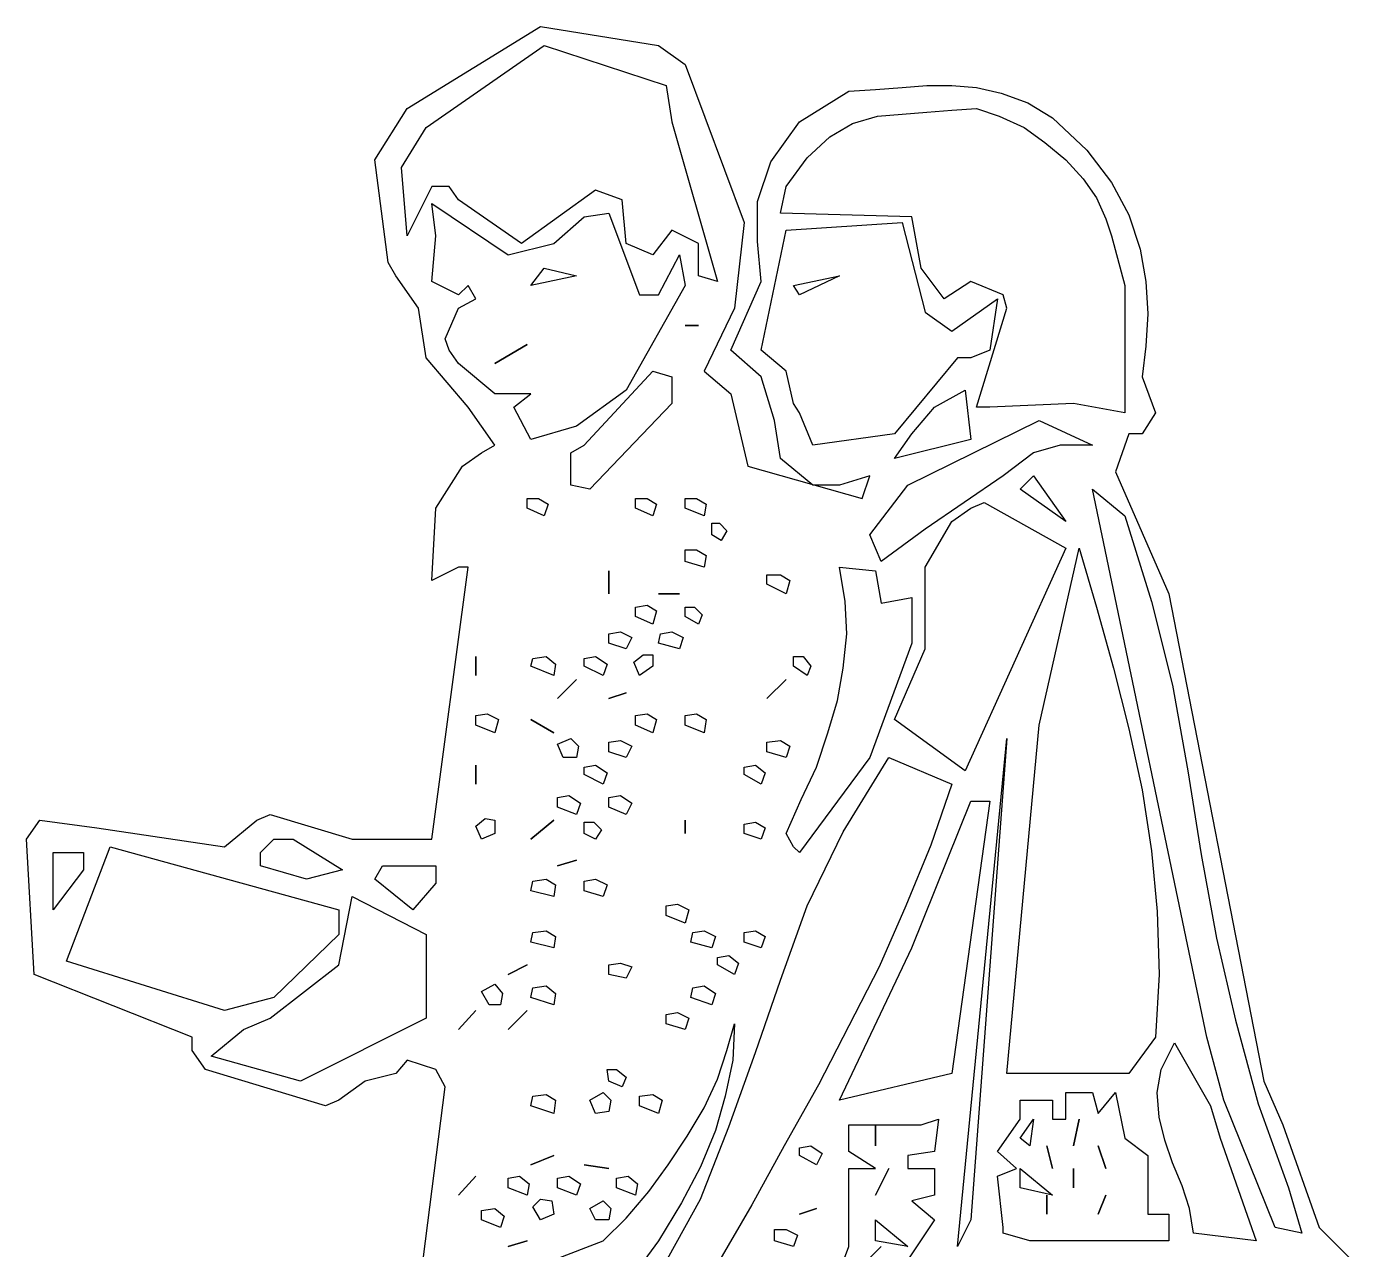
# Model space of a CAD drawing. Extents: x 264.8 to 266.31, y 18.6 to 20.29.
# Drawn here: x 265.261 to 266.097, y 19.515 to 20.286 of the extents above; entities that cross this region are included whole.
import ezdxf

# ---------------------------------------------------------------- set-up
doc = ezdxf.new("R2010")
doc.units = 0
doc.header["$LTSCALE"] = 25
doc.header["$MEASUREMENT"] = 0
doc.layers.get('0').update_dxf_attribs({"linetype": 'CONTINUOUS'})

msp = doc.modelspace()

# ---------------------------------------------------------------- linework, layer by layer
at = {"color": 0, "linetype": 'BYBLOCK'}
for points in [[(265.49781, 19.40162), (265.52539, 19.61757), (265.51939, 19.62838), (265.5014, 19.63438), (265.49422, 19.62598), (265.47501, 19.62116), (265.45824, 19.60916), (265.44984, 19.60558), (265.37423, 19.62838), (265.36583, 19.64038), (265.36583, 19.64878), (265.26624, 19.68836), (265.26147, 19.77359), (265.26982, 19.78559), (265.30586, 19.78077), (265.38623, 19.76878), (265.40663, 19.78559), (265.41503, 19.78918), (265.46665, 19.77359), (265.48105, 19.77359), (265.51699, 19.77359), (265.53979, 19.94515), (265.5338, 19.94515), (265.51699, 19.93674), (265.51939, 19.98236), (265.53616, 20.00876), (265.54815, 20.01716), (265.55656, 20.02193), (265.53979, 20.04597), (265.5134, 20.07714), (265.50858, 20.10835), (265.49422, 20.12875), (265.48941, 20.13716), (265.48105, 20.20194), (265.5014, 20.23434), (265.58536, 20.28595), (265.65979, 20.27391), (265.67655, 20.26192), (265.71376, 20.16233), (265.70776, 20.10835), (265.68854, 20.06873), (265.70536, 20.05433), (265.71617, 20.00876), (265.78814, 19.98836), (265.79295, 20.00276), (265.77378, 19.99676), (265.75697, 19.99676), (265.73657, 20.01358), (265.73298, 20.03756), (265.72457, 20.06514), (265.70536, 20.08195), (265.72457, 20.12516), (265.72217, 20.15033), (265.72217, 20.17555), (265.73057, 20.20072), (265.74856, 20.22593), (265.77978, 20.24515), (265.79654, 20.24633), (265.81335, 20.24751), (265.82894, 20.24874), (265.84457, 20.24874), (265.86015, 20.24751), (265.87573, 20.24393), (265.89254, 20.23793), (265.90813, 20.22834), (265.92976, 20.20794), (265.94534, 20.18754), (265.95615, 20.16714), (265.96333, 20.14556), (265.96697, 20.12516), (265.96815, 20.10476), (265.96697, 20.08436), (265.96456, 20.06514), (265.97296, 20.04233), (265.96456, 20.02916), (265.95615, 20.02916), (265.94775, 20.00517), (265.98137, 19.92834), (266.04134, 19.62116), (266.05334, 19.59358), (266.07614, 19.52879), (266.09654, 19.50839)], [(265.68496, 20.12875), (265.68496, 20.14915), (265.66814, 20.15756), (265.65615, 20.14193), (265.63939, 20.14915), (265.63698, 20.17673), (265.62017, 20.18273), (265.57337, 20.14915), (265.5338, 20.17673), (265.5278, 20.18513), (265.51699, 20.18513), (265.5014, 20.15392), (265.49781, 20.19713), (265.5134, 20.22234), (265.58777, 20.27391), (265.66456, 20.24874), (265.66814, 20.22593), (265.69695, 20.12516), (265.68496, 20.12875)], [(265.86856, 20.04597), (265.86015, 20.04597), (265.87937, 20.10835), (265.87696, 20.11676), (265.85656, 20.12516), (265.83975, 20.11435), (265.82535, 20.13357), (265.81935, 20.16596), (265.73657, 20.16832), (265.74016, 20.18513), (265.75338, 20.20313), (265.76778, 20.21635), (265.78214, 20.22475), (265.79777, 20.22952), (265.81335, 20.23075), (265.82894, 20.23193), (265.84457, 20.23316), (265.86015, 20.23434), (265.87455, 20.22952), (265.89014, 20.22234), (265.90336, 20.21276), (265.91653, 20.20194), (265.92735, 20.18995), (265.93575, 20.17796), (265.94175, 20.16473), (265.94534, 20.15392), (265.95374, 20.12275), (265.95374, 20.04233), (265.92135, 20.04833), (265.86856, 20.04597)], [(265.57937, 20.02557), (265.56855, 20.04597), (265.57937, 20.05433), (265.55656, 20.05433), (265.5338, 20.07355), (265.5278, 20.08195), (265.52539, 20.08913), (265.5338, 20.10835), (265.54456, 20.11435), (265.53979, 20.12275), (265.5338, 20.11676), (265.51699, 20.12516), (265.51939, 20.15392), (265.51699, 20.17432), (265.56496, 20.14193), (265.59377, 20.14915), (265.61299, 20.16596), (265.62857, 20.16832), (265.64779, 20.11676), (265.65979, 20.11676), (265.67296, 20.14193), (265.67655, 20.12275), (265.63939, 20.05674), (265.60817, 20.03393), (265.57937, 20.02557)], [(265.75697, 20.02193), (265.74856, 20.04233), (265.74497, 20.04833), (265.74016, 20.06873), (265.72457, 20.08195), (265.74016, 20.15756), (265.81335, 20.16233), (265.82776, 20.10594), (265.84457, 20.09395), (265.87337, 20.11435), (265.86856, 20.08195), (265.85656, 20.07714), (265.84816, 20.07714), (265.80854, 20.02916), (265.75697, 20.02193)], [(265.57937, 20.12275), (265.58777, 20.13357), (265.60817, 20.12875), (265.57937, 20.12275)], [(265.74856, 20.11676), (265.74497, 20.12275), (265.77378, 20.12875), (265.74856, 20.11676)], [(265.67655, 20.09754), (265.68496, 20.09754), (265.67655, 20.09754)], [(265.55656, 20.07355), (265.57696, 20.08554), (265.55656, 20.07355)], [(265.60458, 19.99676), (265.60458, 20.01716), (265.61299, 20.02193), (265.65615, 20.06873), (265.66814, 20.06514), (265.66814, 20.04833), (265.61658, 19.99436), (265.60458, 19.99676)], [(265.80854, 20.01358), (265.81935, 20.02916), (265.83375, 20.04597), (265.85297, 20.05674), (265.85656, 20.02557), (265.80854, 20.01358)], [(265.80018, 19.94874), (265.79654, 19.95714), (265.79295, 19.96555), (265.81694, 19.99676), (265.89977, 20.03756), (265.93334, 20.02193), (265.91294, 20.02193), (265.89613, 20.01716), (265.87696, 20.00276), (265.82776, 19.96914), (265.80018, 19.94874)], [(265.91653, 19.97396), (265.88777, 19.99436), (265.89613, 20.00276), (265.91653, 19.97396)], [(266.04852, 19.52879), (266.01612, 19.60916), (266.00536, 19.64878), (265.93334, 19.99436), (265.95374, 19.97754), (265.97056, 19.92357), (265.98373, 19.87078), (265.99336, 19.81675), (266.00172, 19.76396), (266.01136, 19.71116), (266.02335, 19.6596), (266.03775, 19.6068), (266.05692, 19.55396), (266.06533, 19.5252), (266.04852, 19.52879)], [(265.57696, 19.98236), (265.57696, 19.98836), (265.58418, 19.98836), (265.59018, 19.98477), (265.58777, 19.97754), (265.57696, 19.98236)], [(265.64538, 19.98236), (265.64538, 19.98836), (265.65256, 19.98836), (265.65856, 19.98477), (265.65615, 19.97754), (265.64538, 19.98236)], [(265.67655, 19.98236), (265.67655, 19.98836), (265.68377, 19.98836), (265.68977, 19.98477), (265.68854, 19.97754), (265.67655, 19.98236)], [(265.85297, 19.81675), (265.80854, 19.84915), (265.82776, 19.89358), (265.82776, 19.94515), (265.84457, 19.97396), (265.85656, 19.98236), (265.86497, 19.98595), (265.91653, 19.95714), (265.85297, 19.81675)], [(265.69336, 19.96555), (265.69336, 19.97278), (265.69818, 19.97278), (265.70295, 19.96796), (265.69936, 19.96196), (265.69336, 19.96555)], [(265.67655, 19.94874), (265.67655, 19.95596), (265.68377, 19.95596), (265.68977, 19.95238), (265.68854, 19.94515), (265.67655, 19.94874)], [(265.87937, 19.62598), (265.89977, 19.84556), (265.92494, 19.95714), (265.93575, 19.91998), (265.94657, 19.88154), (265.95615, 19.84315), (265.96456, 19.80476), (265.97056, 19.76637), (265.97414, 19.72798), (265.97532, 19.68836), (265.97296, 19.64878), (265.95615, 19.62598), (265.87937, 19.62598)], [(265.62857, 19.92834), (265.62857, 19.94274), (265.62857, 19.92834)], [(265.74856, 19.76519), (265.74497, 19.76878), (265.74016, 19.77718), (265.74974, 19.79876), (265.75938, 19.81916), (265.76656, 19.84074), (265.77255, 19.86114), (265.77614, 19.88154), (265.77855, 19.90317), (265.77737, 19.92357), (265.77378, 19.94515), (265.79654, 19.94274), (265.80018, 19.92234), (265.81935, 19.92598), (265.81935, 19.89717), (265.79295, 19.82516), (265.74856, 19.76519)], [(265.72816, 19.93434), (265.72816, 19.94038), (265.73657, 19.94038), (265.74257, 19.93674), (265.74016, 19.92834), (265.72816, 19.93434)], [(265.65979, 19.92834), (265.67296, 19.92834), (265.65979, 19.92834)], [(265.64538, 19.91394), (265.64538, 19.91998), (265.65256, 19.92116), (265.65856, 19.91757), (265.65615, 19.90917), (265.64538, 19.91394)], [(265.67655, 19.91394), (265.67655, 19.91998), (265.68255, 19.91998), (265.68736, 19.91516), (265.68496, 19.90917), (265.67655, 19.91394)], [(265.62857, 19.89717), (265.62857, 19.90317), (265.63575, 19.90435), (265.64297, 19.90076), (265.63939, 19.89358), (265.62857, 19.89717)], [(265.65979, 19.89717), (265.66097, 19.90317), (265.66814, 19.90435), (265.67537, 19.90076), (265.67296, 19.89358), (265.65979, 19.89717)], [(265.54456, 19.87677), (265.54456, 19.88877), (265.54456, 19.87677)], [(265.57937, 19.88277), (265.58059, 19.88754), (265.58895, 19.88877), (265.59495, 19.88395), (265.59377, 19.87677), (265.57937, 19.88277)], [(265.61299, 19.88277), (265.61299, 19.88754), (265.62017, 19.88877), (265.62739, 19.88395), (265.62498, 19.87677), (265.61299, 19.88277)], [(265.64779, 19.87677), (265.64416, 19.88518), (265.65015, 19.88995), (265.65615, 19.88995), (265.65615, 19.88277), (265.64779, 19.87677)], [(265.74497, 19.88277), (265.74497, 19.88877), (265.75097, 19.88877), (265.75574, 19.88277), (265.75338, 19.87677), (265.74497, 19.88277)], [(265.59618, 19.86237), (265.60817, 19.87436), (265.59618, 19.86237)], [(265.72816, 19.86237), (265.74016, 19.87436), (265.72816, 19.86237)], [(265.62857, 19.86237), (265.63939, 19.86596), (265.62857, 19.86237)], [(265.54456, 19.84556), (265.54456, 19.85156), (265.55179, 19.85278), (265.55897, 19.84915), (265.55656, 19.84074), (265.54456, 19.84556)], [(265.64538, 19.84556), (265.64538, 19.85156), (265.65256, 19.85278), (265.65856, 19.84915), (265.65615, 19.84074), (265.64538, 19.84556)], [(265.67655, 19.84556), (265.67655, 19.85156), (265.68377, 19.85278), (265.68977, 19.84915), (265.68854, 19.84074), (265.67655, 19.84556)], [(265.57937, 19.84915), (265.59377, 19.84074), (265.57937, 19.84915)], [(265.59618, 19.83356), (265.60458, 19.83715), (265.60935, 19.83238), (265.60817, 19.82516), (265.59977, 19.82516), (265.59618, 19.83356)], [(265.62857, 19.82875), (265.62857, 19.83474), (265.63575, 19.83597), (265.64297, 19.83238), (265.63939, 19.82516), (265.62857, 19.82875)], [(265.72816, 19.82875), (265.72816, 19.83474), (265.73657, 19.83597), (265.74257, 19.83238), (265.74016, 19.82516), (265.72816, 19.82875)], [(265.84816, 19.5168), (265.87937, 19.83715), (265.85656, 19.53361), (265.84816, 19.5168)], [(265.65979, 19.38963), (265.63339, 19.44724), (265.62857, 19.45564), (265.66097, 19.50117), (265.68618, 19.54678), (265.70417, 19.5924), (265.72099, 19.6392), (265.73657, 19.68477), (265.75338, 19.73156), (265.77614, 19.77836), (265.80495, 19.82516), (265.84457, 19.80835), (265.83134, 19.76996), (265.81576, 19.73156), (265.79895, 19.69317), (265.77978, 19.65596), (265.76056, 19.6188), (265.73898, 19.58041), (265.71858, 19.54319), (265.69695, 19.50598), (265.69695, 19.49399), (265.67296, 19.38722), (265.65979, 19.38963)], [(265.54456, 19.80835), (265.54456, 19.82039), (265.54456, 19.80835)], [(265.61299, 19.81434), (265.61299, 19.81916), (265.62017, 19.82039), (265.62739, 19.81557), (265.62498, 19.80835), (265.61299, 19.81434)], [(265.71376, 19.81434), (265.71376, 19.81916), (265.72099, 19.82039), (265.72698, 19.81557), (265.72457, 19.80835), (265.71376, 19.81434)], [(265.59618, 19.79394), (265.59618, 19.79999), (265.60336, 19.80117), (265.61058, 19.79635), (265.60817, 19.78918), (265.59618, 19.79394)], [(265.62857, 19.79394), (265.62857, 19.79999), (265.63575, 19.80117), (265.64297, 19.79635), (265.63939, 19.78918), (265.62857, 19.79394)], [(265.77378, 19.60916), (265.81935, 19.70517), (265.85656, 19.79758), (265.86856, 19.79758), (265.84457, 19.62598), (265.77378, 19.60916)], [(265.54815, 19.77359), (265.54456, 19.78195), (265.55056, 19.78677), (265.55656, 19.78559), (265.55656, 19.77718), (265.54815, 19.77359)], [(265.57937, 19.77359), (265.59377, 19.78559), (265.57937, 19.77359)], [(265.61299, 19.77718), (265.61299, 19.78436), (265.61899, 19.78436), (265.62376, 19.77959), (265.62017, 19.77359), (265.61299, 19.77718)], [(265.67655, 19.77718), (265.67655, 19.78559), (265.67655, 19.77718)], [(265.71376, 19.77718), (265.71376, 19.78318), (265.72099, 19.78436), (265.72698, 19.78077), (265.72457, 19.77359), (265.71376, 19.77718)], [(265.38623, 19.66559), (265.28664, 19.69676), (265.31426, 19.76878), (265.45824, 19.72916), (265.45824, 19.71357), (265.41744, 19.67395), (265.38623, 19.66559)], [(265.43784, 19.74838), (265.40904, 19.75678), (265.40904, 19.76519), (265.41744, 19.77359), (265.42944, 19.77359), (265.46065, 19.75437), (265.43784, 19.74838)], [(265.27823, 19.72916), (265.27823, 19.76519), (265.29745, 19.76519), (265.29745, 19.75437), (265.27823, 19.72916)], [(265.59618, 19.75678), (265.60817, 19.76037), (265.59618, 19.75678)], [(265.50499, 19.72916), (265.48105, 19.74838), (265.48582, 19.75678), (265.51939, 19.75678), (265.51939, 19.74597), (265.50499, 19.72916)], [(265.57937, 19.74115), (265.58059, 19.74715), (265.58895, 19.74838), (265.59495, 19.74479), (265.59377, 19.73756), (265.57937, 19.74115)], [(265.61299, 19.74115), (265.61299, 19.74715), (265.62017, 19.74838), (265.62739, 19.74479), (265.62498, 19.73756), (265.61299, 19.74115)], [(265.43425, 19.62116), (265.37782, 19.63679), (265.39822, 19.6536), (265.41503, 19.66078), (265.45824, 19.69435), (265.46665, 19.73756), (265.5134, 19.71357), (265.5134, 19.66078), (265.43425, 19.62116)], [(265.66456, 19.72557), (265.66456, 19.73156), (265.67178, 19.73279), (265.67896, 19.72916), (265.67655, 19.72075), (265.66456, 19.72557)], [(265.57937, 19.70876), (265.58059, 19.71475), (265.58895, 19.71598), (265.59495, 19.71239), (265.59377, 19.70517), (265.57937, 19.70876)], [(265.68019, 19.70876), (265.68137, 19.71475), (265.68854, 19.71598), (265.69577, 19.71239), (265.69336, 19.70517), (265.68019, 19.70876)], [(265.71376, 19.70876), (265.71376, 19.71475), (265.72099, 19.71598), (265.72698, 19.71239), (265.72457, 19.70517), (265.71376, 19.70876)], [(265.69695, 19.69435), (265.69695, 19.69917), (265.70417, 19.7004), (265.71017, 19.69558), (265.70776, 19.68836), (265.69695, 19.69435)], [(265.56496, 19.68836), (265.57696, 19.69435), (265.56496, 19.68836)], [(265.62857, 19.68836), (265.62857, 19.69435), (265.63575, 19.69558), (265.64297, 19.69317), (265.63939, 19.68599), (265.62857, 19.68836)], [(265.54815, 19.67759), (265.55656, 19.68236), (265.56137, 19.67636), (265.56019, 19.66918), (265.55297, 19.66918), (265.54815, 19.67759)], [(265.57937, 19.67395), (265.58059, 19.68), (265.58895, 19.68118), (265.59495, 19.67636), (265.59377, 19.66918), (265.57937, 19.67395)], [(265.68019, 19.67395), (265.68137, 19.68), (265.68854, 19.68118), (265.69577, 19.67636), (265.69336, 19.66918), (265.68019, 19.67395)], [(265.5338, 19.6536), (265.54456, 19.66559), (265.5338, 19.6536)], [(265.56496, 19.6536), (265.57696, 19.66559), (265.56496, 19.6536)], [(265.66456, 19.65719), (265.66456, 19.66319), (265.67178, 19.66437), (265.67896, 19.66078), (265.67655, 19.6536), (265.66456, 19.65719)], [(265.57937, 19.44724), (265.57937, 19.44965), (265.59377, 19.50839), (265.62498, 19.52039), (265.63939, 19.53479), (265.65379, 19.5516), (265.66578, 19.56836), (265.67778, 19.5864), (265.68854, 19.60439), (265.69695, 19.62239), (265.70295, 19.64038), (265.70776, 19.65719), (265.70658, 19.63438), (265.70177, 19.61157), (265.69577, 19.58999), (265.68618, 19.56718), (265.67419, 19.54438), (265.65979, 19.52039), (265.64297, 19.49758), (265.62498, 19.47359), (265.62017, 19.44242), (265.57937, 19.44724)], [(265.99695, 19.5252), (265.99454, 19.54079), (265.98973, 19.55519), (265.98373, 19.56959), (265.97896, 19.58399), (265.97532, 19.5984), (265.97414, 19.61398), (265.97655, 19.62838), (265.98496, 19.64519), (266.00777, 19.60558), (266.01376, 19.58518), (266.03652, 19.52039), (265.99695, 19.5252)], [(265.62857, 19.62116), (265.62739, 19.62838), (265.63339, 19.62838), (265.63939, 19.62357), (265.63698, 19.61757), (265.62857, 19.62116)], [(265.57937, 19.60558), (265.58059, 19.61157), (265.58895, 19.6128), (265.59495, 19.60916), (265.59377, 19.60076), (265.57937, 19.60558)], [(265.61658, 19.60916), (265.62498, 19.61398), (265.62975, 19.60916), (265.62857, 19.60199), (265.62017, 19.60076), (265.61658, 19.60916)], [(265.64779, 19.60558), (265.64779, 19.61157), (265.65615, 19.6128), (265.66215, 19.60916), (265.65979, 19.60076), (265.64779, 19.60558)], [(265.87696, 19.5252), (265.87696, 19.52879), (265.87337, 19.56119), (265.88537, 19.566), (265.87337, 19.57677), (265.88777, 19.59717), (265.88777, 19.60916), (265.90813, 19.60916), (265.90813, 19.59717), (265.91653, 19.59717), (265.91653, 19.61398), (265.93334, 19.61398), (265.93693, 19.60076), (265.94775, 19.61398), (265.95374, 19.58518), (265.96815, 19.57436), (265.96815, 19.566), (265.96815, 19.5372), (265.98137, 19.5372), (265.98137, 19.52039), (265.96456, 19.52039), (265.95374, 19.52039), (265.93693, 19.52039), (265.90454, 19.52039), (265.89377, 19.52039), (265.87696, 19.5252)], [(265.77378, 19.50117), (265.77978, 19.5168), (265.77978, 19.52879), (265.77978, 19.566), (265.79654, 19.566), (265.77978, 19.57677), (265.77978, 19.59358), (265.79295, 19.59358), (265.82535, 19.59358), (265.83616, 19.59717), (265.83375, 19.57677), (265.81694, 19.57436), (265.81694, 19.566), (265.83375, 19.566), (265.83375, 19.54919), (265.81935, 19.5456), (265.83375, 19.53361), (265.81694, 19.50839)], [(265.79654, 19.58041), (265.79654, 19.59358), (265.79654, 19.58041)], [(265.89377, 19.58041), (265.88777, 19.58518), (265.89613, 19.59717), (265.89377, 19.58041)], [(265.92135, 19.58041), (265.92494, 19.59717), (265.92135, 19.58041)], [(265.57937, 19.56836), (265.59377, 19.57436), (265.57937, 19.56836)], [(265.74856, 19.57436), (265.74856, 19.57918), (265.75574, 19.58041), (265.76297, 19.57559), (265.75938, 19.56836), (265.74856, 19.57436)], [(265.90813, 19.566), (265.90454, 19.58041), (265.90813, 19.566)], [(265.94175, 19.566), (265.93693, 19.58041), (265.94175, 19.566)], [(265.61299, 19.56836), (265.62857, 19.566), (265.61299, 19.56836)], [(265.79654, 19.54919), (265.80495, 19.566), (265.79654, 19.54919)], [(265.88777, 19.55396), (265.88777, 19.566), (265.90813, 19.54919), (265.88777, 19.55396)], [(265.92135, 19.55396), (265.92135, 19.566), (265.92135, 19.55396)], [(265.5338, 19.54919), (265.54456, 19.56119), (265.5338, 19.54919)], [(265.56496, 19.55396), (265.56496, 19.56001), (265.57219, 19.56119), (265.57819, 19.55637), (265.57696, 19.54919), (265.56496, 19.55396)], [(265.59618, 19.55396), (265.59618, 19.56001), (265.60336, 19.56119), (265.61058, 19.55637), (265.60817, 19.54919), (265.59618, 19.55396)], [(265.63339, 19.55396), (265.63339, 19.56001), (265.64057, 19.56119), (265.64656, 19.55637), (265.64538, 19.54919), (265.63339, 19.55396)], [(265.90454, 19.5372), (265.90454, 19.54919), (265.90454, 19.5372)], [(265.93693, 19.5372), (265.94175, 19.54919), (265.93693, 19.5372)], [(265.58536, 19.53361), (265.58059, 19.54197), (265.58536, 19.54678), (265.59259, 19.5456), (265.59377, 19.5372), (265.58536, 19.53361)], [(265.61658, 19.54079), (265.62498, 19.5456), (265.62975, 19.54079), (265.62857, 19.53361), (265.62017, 19.53361), (265.61658, 19.54079)], [(265.54815, 19.53361), (265.54815, 19.53961), (265.55656, 19.54079), (265.56256, 19.53597), (265.56019, 19.52879), (265.54815, 19.53361)], [(265.74856, 19.5372), (265.75938, 19.54079), (265.74856, 19.5372)], [(265.79654, 19.52039), (265.79654, 19.53361), (265.81694, 19.5168), (265.79654, 19.52039)], [(265.73298, 19.52039), (265.73298, 19.52756), (265.74016, 19.52756), (265.74738, 19.52398), (265.74497, 19.5168), (265.73298, 19.52039)], [(265.56496, 19.5168), (265.57696, 19.52039), (265.56496, 19.5168)], [(265.78455, 19.50117), (265.80018, 19.5168), (265.78455, 19.50117)]]:
    msp.add_lwpolyline(points, dxfattribs=at)

doc.saveas('drawing.dxf')
